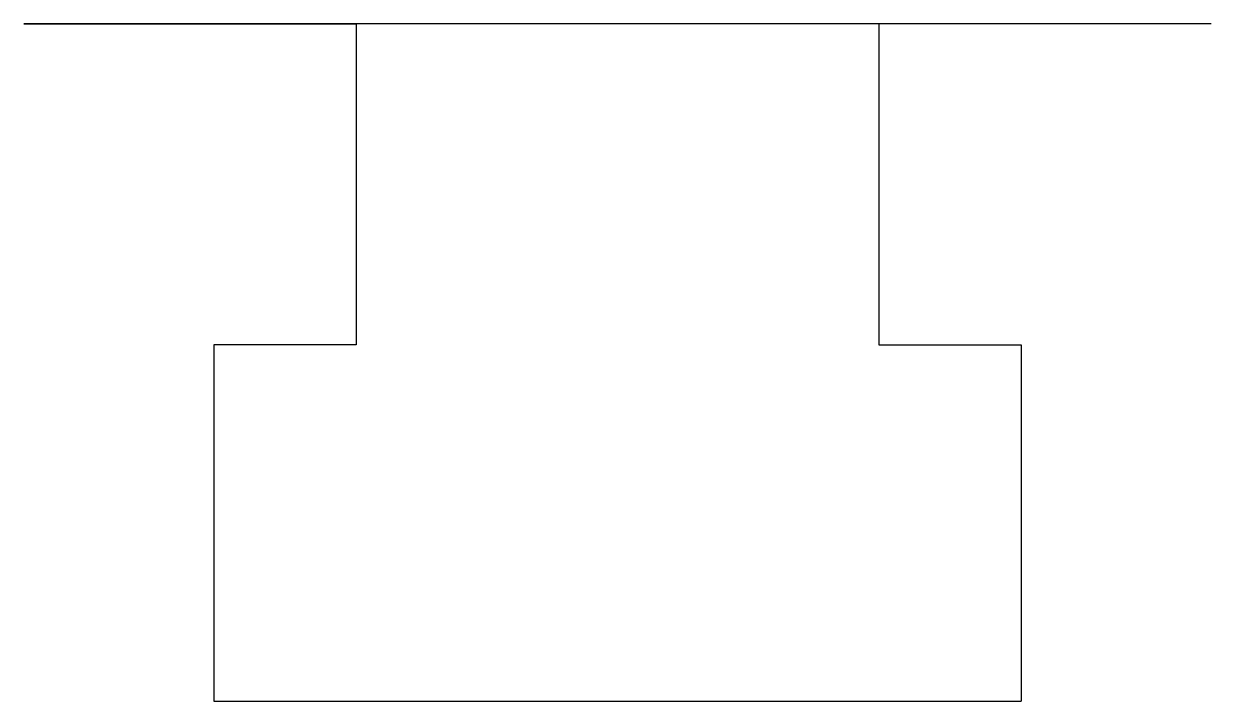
# Model space of a CAD drawing. Header units: inches. Extents: x -1.081 to -0.831, y -0.928 to -0.785.
import ezdxf

# ---------------------------------------------------------------- set-up
doc = ezdxf.new("R2010")
doc.units = ezdxf.units.IN
doc.linetypes.add('DASHED', pattern=[0.75, 0.5, -0.25])
doc.layers.get('0').update_dxf_attribs({"linetype": 'CONTINUOUS'})

msp = doc.modelspace()

# ---------------------------------------------------------------- linework, layer by layer
for p, q in [((-1.08066, -0.7852), (-1.01066, -0.7852)), ((-1.01066, -0.7852), (-1.01066, -0.8527)), ((-0.83066, -0.7852), (-0.90066, -0.7852)), ((-0.90066, -0.7852), (-0.90066, -0.8527)), ((-1.01066, -0.8527), (-1.04066, -0.8527)), ((-1.04066, -0.8527), (-1.04066, -0.92768)), ((-0.90066, -0.8527), (-0.87066, -0.8527)), ((-0.87066, -0.8527), (-0.87066, -0.92768)), ((-1.04066, -0.92768), (-0.87066, -0.92768))]:
    msp.add_line(p, q)
at = {"linetype": 'DASHED'}
msp.add_line((-0.83066, -0.7852), (-1.08066, -0.7852), dxfattribs=at)

doc.saveas('drawing.dxf')
